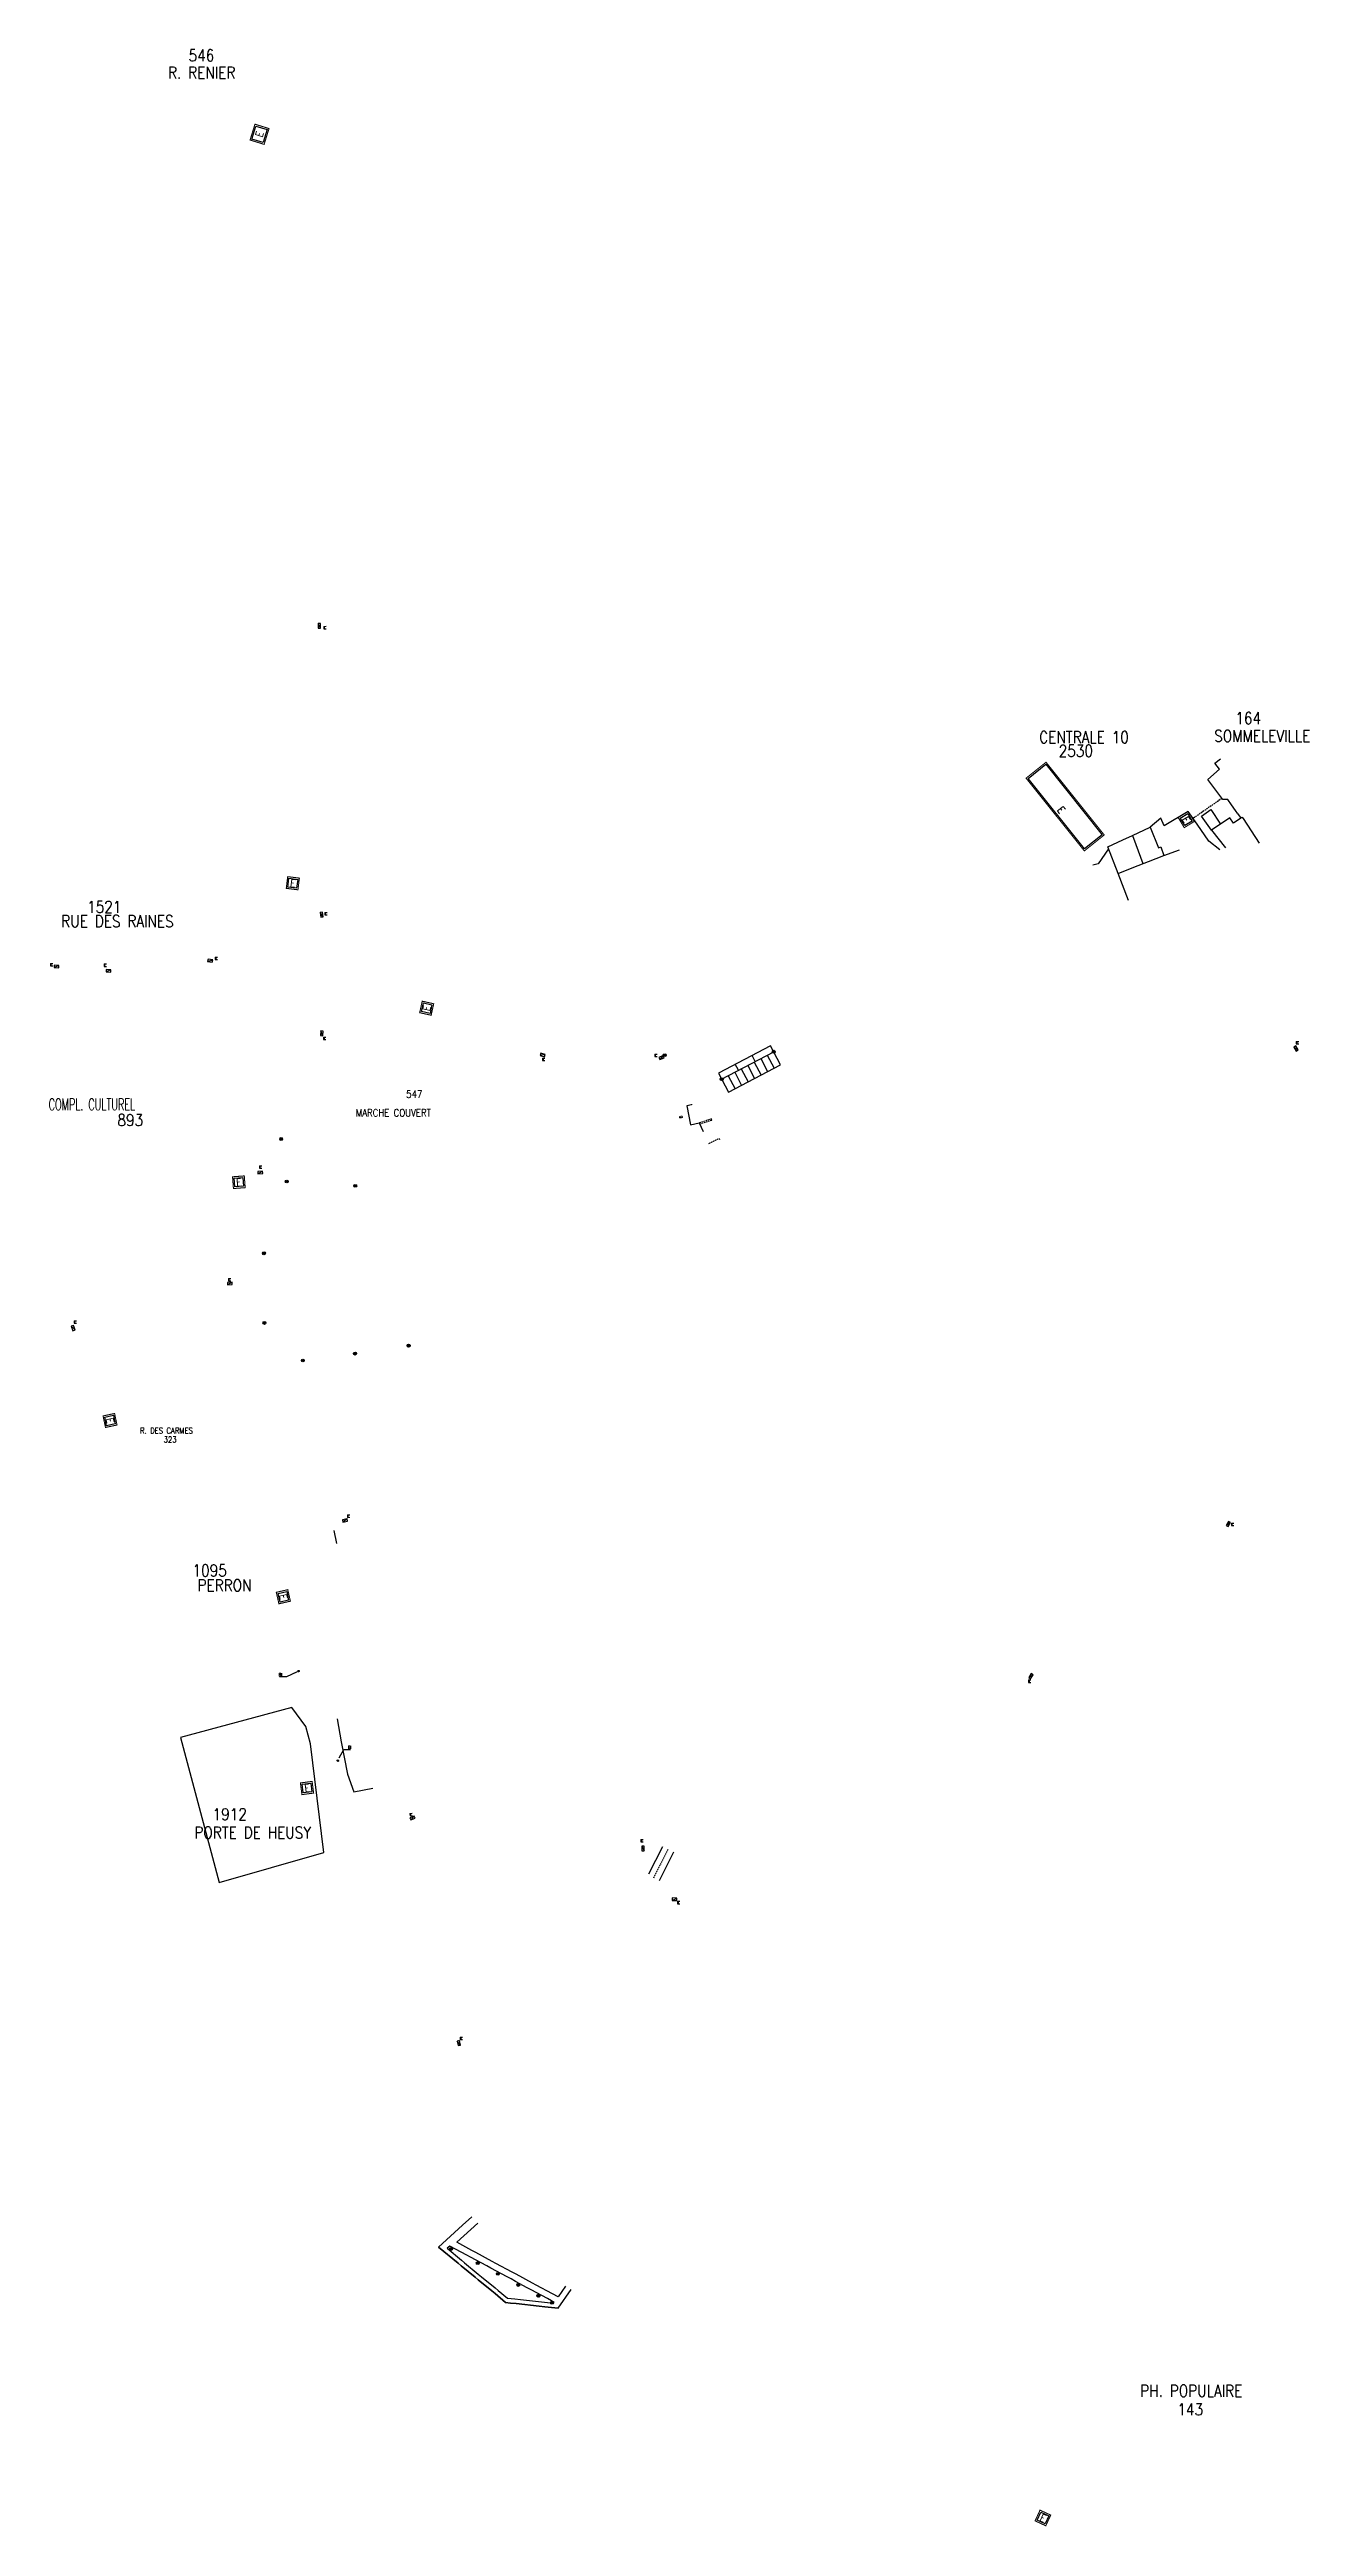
# Model space of a CAD drawing. Header units: millimetres. Extents: x 256003 to 256934, y 143135 to 143976.
# Drawn here: x 256003 to 256431, y 143135 to 143976 of the extents above; entities that cross this region are included whole.
import ezdxf
from ezdxf.enums import TextEntityAlignment as Align

# ---------------------------------------------------------------- set-up
doc = ezdxf.new("R2010")
doc.units = ezdxf.units.MM
doc.linetypes.add('DASHED', pattern=[0.75, 0.5, -0.25])
doc.layers.get('0').update_dxf_attribs({"linetype": 'CONTINUOUS'})
for name, color, linetype in [('M_200', 7, 'CONTINUOUS'), ('W0001', 6, 'DASHED'), ('W0006', 2, 'CONTINUOUS'), ('W0008', 7, 'CONTINUOUS'), ('W0100', 7, 'CONTINUOUS'), ('W0104', 1, 'CONTINUOUS'), ('W0112', 1, 'DASHED'), ('W0430', 7, 'CONTINUOUS'), ('W0469', 7, 'CONTINUOUS'), ('W0856', 7, 'CONTINUOUS'), ('W0991', 7, 'CONTINUOUS'), ('W1102', 7, 'CONTINUOUS')]:
    doc.layers.add(name, color=color, linetype=linetype)
doc.styles.add('M_ROMANS', font='ROMANS.shx', dxfattribs={"width": 0.75})
doc.styles.get("Standard").update_dxf_attribs({"font": 'romans.shx', "width": 0.85})
doc.dimstyles.get("Standard").update_dxf_attribs({"dimtxt": 1.5, "dimasz": 1.2, "dimexe": 0.625, "dimexo": 0.625, "dimgap": 0.25, "dimtad": 1, "dimdec": 1, "dimzin": 0, "dimdsep": 46, "dimtxsty": 'Standard', "dimcen": -0.5, "dimadec": 0, "dimazin": 0, "dimtfac": 1, "dimtdec": 1, "dimtmove": 0, "dimatfit": 3, "dimfxl": 0, "dimtolj": 1, "dimtzin": 0, "dimarcsym": 0})

# ---------------------------------------------------------------- blocks, each defined once
blk = doc.blocks.new('M_200_59')
at = {"layer": 'M_200', "color": 0, "linetype": 'Continuous', "const_width": 0.35, "flags": 128}
blk.add_lwpolyline([(4, 4), (4, 0), (0, 0), (0, 4)], close=True, dxfattribs=at)
at = {"layer": 'M_200', "color": 0, "linetype": 'Continuous'}
blk.add_lwpolyline([(0.5, 3.5), (3.5, 3.5), (3.5, 0.5), (0.5, 0.5)], close=True, dxfattribs=at)
at = {"layer": 'M_200', "insert": (2, 2), "char_height": 2.5, "width": 4, "attachment_point": 5}
blk.add_mtext('E', dxfattribs=at)
at = {"layer": 'M_200', "color": 0, "linetype": 'Continuous', "width": 0.85}
for tag, p in [('NUM', (2, 17.06)), ('NOM', (2, 10.65))]:
    blk.add_attdef(tag, text='', height=4, dxfattribs=at).set_placement(p, align=Align.MIDDLE)
at = {"layer": 'M_200', "color": 0, "linetype": 'Continuous', "style": 'M_ROMANS', "width": 0.75, "flags": 3}
for tag, p in [('DEF_COUP', (1.87, -5.49)), ('DEF_TYPE', (1.87, -7.99)), ('DEF_LEG', (1.87, -2.99))]:
    blk.add_attdef(tag, text='', height=1.2, dxfattribs=at).set_placement(p, align=Align.MIDDLE)
blk = doc.blocks.new('*U4')
at = {"flags": 128}
for points in [[(0.8, 0.8), (-0.8, 0.8)], [(-0.8, 0.8), (-0.8, 0)], [(0.8, 0.8), (-0.8, 0)], [(-0.8, 0), (0.8, 0)], [(0.8, 0), (0.8, 0.8)], [(1.33, -0.47), (0.94, -1.17)], [(2.03, -0.86), (1.33, -0.47)], [(1.68, -0.66), (1.49, -1.01)], [(2.03, -0.86), (1.64, -1.56)]]:
    blk.add_lwpolyline(points, dxfattribs=at)
blk = doc.blocks.new('*U6')
at = {"flags": 128}
for points in [[(-1.57, 0.36), (-2.24, -0.08)], [(-1.9, 0.14), (-1.68, -0.19)], [(-1.57, 0.36), (-1.13, -0.31)], [(0.8, 0.8), (-0.8, 0.8)], [(-0.8, 0.8), (-0.8, 0)], [(0.8, 0.8), (-0.8, 0)], [(-0.8, 0), (0.8, 0)], [(0.8, 0), (0.8, 0.8)], [(-2.24, -0.08), (-1.8, -0.75)]]:
    blk.add_lwpolyline(points, dxfattribs=at)
blk = doc.blocks.new('*U7')
at = {"flags": 128}
for points in [[(-1.82, 1.35), (-1.63, 2.13)], [(-1.82, 1.35), (-1.05, 1.16)], [(-1.44, 1.25), (-1.34, 1.64)], [(-1.05, 1.16), (-0.85, 1.93)], [(0.8, 0.8), (-0.8, 0.8)], [(-0.8, 0.8), (-0.8, 0)], [(0.8, 0.8), (-0.8, 0)], [(-0.8, 0), (0.8, 0)], [(0.8, 0), (0.8, 0.8)]]:
    blk.add_lwpolyline(points, dxfattribs=at)
blk = doc.blocks.new('*U8')
at = {"flags": 128}
for points in [[(0.8, 0.8), (-0.8, 0.8)], [(-0.8, 0.8), (-0.8, 0)], [(0.8, 0.8), (-0.8, 0)], [(-0.8, 0), (0.8, 0)], [(0.8, 0), (0.8, 0.8)], [(1.11, 2.1), (0.96, 1.31)], [(0.96, 1.31), (1.75, 1.17)], [(1.03, 1.71), (1.43, 1.64)], [(1.11, 2.1), (1.89, 1.96)]]:
    blk.add_lwpolyline(points, dxfattribs=at)
blk = doc.blocks.new('*U9')
at = {"flags": 128}
for points in [[(0.8, 0.8), (-0.8, 0.8)], [(-0.8, 0.8), (-0.8, 0)], [(0.8, 0.8), (-0.8, 0)], [(-0.8, 0), (0.8, 0)], [(0.8, 0), (0.8, 0.8)], [(1.51, -0.46), (1.25, -1.22)], [(2.26, -0.72), (1.51, -0.46)], [(1.88, -0.59), (1.75, -0.97)], [(2.26, -0.72), (2, -1.48)]]:
    blk.add_lwpolyline(points, dxfattribs=at)
blk = doc.blocks.new('*U10')
at = {"flags": 128}
for points in [[(-1.63, 2.39), (-1.95, 1.66)], [(-1.95, 1.66), (-1.22, 1.34)], [(-1.79, 2.02), (-1.42, 1.86)], [(-1.63, 2.39), (-0.9, 2.07)], [(0.8, 0.8), (-0.8, 0.8)], [(-0.8, 0.8), (-0.8, 0)], [(0.8, 0.8), (-0.8, 0)], [(-0.8, 0), (0.8, 0)], [(0.8, 0), (0.8, 0.8)]]:
    blk.add_lwpolyline(points, dxfattribs=at)
blk = doc.blocks.new('*U11')
at = {"flags": 128}
for points in [[(0.8, 0.8), (-0.8, 0.8)], [(-0.8, 0.8), (-0.8, 0)], [(0.8, 0.8), (-0.8, 0)], [(-0.8, 0), (0.8, 0)], [(0.22, 1.86), (0.25, 2.66)], [(0.22, 1.86), (1.02, 1.83)], [(0.62, 1.85), (0.64, 2.25)], [(0.8, 0), (0.8, 0.8)], [(1.02, 1.83), (1.05, 2.63)]]:
    blk.add_lwpolyline(points, dxfattribs=at)
blk = doc.blocks.new('*U12')
at = {"flags": 128}
for points in [[(-2.14, 1.22), (-1.35, 1.29)], [(-2.14, 1.22), (-2.07, 0.42)], [(-2.11, 0.82), (-1.71, 0.86)], [(-2.07, 0.42), (-1.28, 0.49)], [(0.8, 0.8), (-0.8, 0.8)], [(-0.8, 0.8), (-0.8, 0)], [(0.8, 0.8), (-0.8, 0)], [(-0.8, 0), (0.8, 0)], [(0.8, 0), (0.8, 0.8)]]:
    blk.add_lwpolyline(points, dxfattribs=at)
blk = doc.blocks.new('*U13')
at = {"flags": 128}
for points in [[(-1.71, 2.56), (-0.92, 2.64)], [(-1.71, 2.56), (-1.64, 1.76)], [(-1.68, 2.16), (-1.28, 2.2)], [(-1.64, 1.76), (-0.84, 1.84)], [(0.8, 0.8), (-0.8, 0.8)], [(-0.8, 0.8), (-0.8, 0)], [(0.8, 0.8), (-0.8, 0)], [(-0.8, 0), (0.8, 0)], [(0.8, 0), (0.8, 0.8)]]:
    blk.add_lwpolyline(points, dxfattribs=at)
blk = doc.blocks.new('*U14')
at = {"flags": 128}
for points in [[(0.8, 0.8), (-0.8, 0.8)], [(-0.8, 0.8), (-0.8, 0)], [(0.8, 0.8), (-0.8, 0)], [(-0.8, 0), (0.8, 0)], [(0.8, 0), (0.8, 0.8)], [(-1.62, -0.36), (-2.4, -0.51)], [(-1.47, -1.14), (-2.25, -1.29)], [(-1.54, -0.75), (-1.93, -0.83)], [(-1.47, -1.14), (-1.62, -0.36)]]:
    blk.add_lwpolyline(points, dxfattribs=at)
blk = doc.blocks.new('*U15')
at = {"flags": 128}
for points in [[(0.8, 0.8), (-0.8, 0.8)], [(-0.8, 0.8), (-0.8, 0)], [(0.8, 0.8), (-0.8, 0)], [(-0.8, 0), (0.8, 0)], [(0.8, 0), (0.8, 0.8)], [(0.25, -0.64), (1.03, -0.46)], [(0.25, -0.64), (0.43, -1.42)], [(0.34, -1.03), (0.73, -0.94)], [(0.43, -1.42), (1.21, -1.24)]]:
    blk.add_lwpolyline(points, dxfattribs=at)
blk = doc.blocks.new('*U16')
at = {"flags": 128}
for points in [[(0.8, 0.8), (-0.8, 0.8)], [(-0.8, 0.8), (-0.8, 0)], [(0.8, 0.8), (-0.8, 0)], [(-0.8, 0), (0.8, 0)], [(0.8, 0), (0.8, 0.8)], [(1.25, 1.08), (1.16, 1.87)], [(1.25, 1.08), (2.04, 1.17)], [(1.64, 1.12), (1.6, 1.52)], [(2.04, 1.17), (1.95, 1.96)]]:
    blk.add_lwpolyline(points, dxfattribs=at)
blk = doc.blocks.new('*U17')
at = {"flags": 128}
for points in [[(0.8, 0.8), (-0.8, 0.8)], [(-0.8, 0.8), (-0.8, 0)], [(0.8, 0.8), (-0.8, 0)], [(-0.8, 0), (0.8, 0)], [(-0.62, 1.55), (-0.52, 2.34)], [(-0.62, 1.55), (0.18, 1.46)], [(-0.22, 1.5), (-0.17, 1.9)], [(0.18, 1.46), (0.27, 2.25)], [(0.8, 0), (0.8, 0.8)]]:
    blk.add_lwpolyline(points, dxfattribs=at)
blk = doc.blocks.new('*U18')
at = {"flags": 128}
for points in [[(0.8, 0.8), (-0.8, 0.8)], [(-0.8, 0.8), (-0.8, 0)], [(0.8, 0.8), (-0.8, 0)], [(-0.8, 0), (0.8, 0)], [(0.8, 0), (0.8, 0.8)], [(2.2, 1.08), (2.2, 0.28)], [(3, 1.08), (2.2, 1.08)], [(2.6, 1.08), (2.6, 0.68)], [(3, 1.08), (3, 0.28)]]:
    blk.add_lwpolyline(points, dxfattribs=at)
blk = doc.blocks.new('*U19')
at = {"layer": 'M_200', "color": 0, "linetype": 'Continuous', "const_width": 0.35, "flags": 128}
blk.add_lwpolyline([(31.63, 8.67), (31.63, 0), (0, 0), (0, 8.67)], close=True, dxfattribs=at)
at = {"layer": 'M_200', "color": 0, "linetype": 'Continuous'}
blk.add_lwpolyline([(0.5, 8.17), (31.13, 8.17), (31.13, 0.5), (0.5, 0.5)], close=True, dxfattribs=at)
at = {"layer": 'M_200', "insert": (15.84, 2.6), "char_height": 2.5, "width": 31.6281, "attachment_point": 5}
blk.add_mtext('E', dxfattribs=at)
at = {"layer": 'M_200', "color": 0, "linetype": 'Continuous', "width": 0.85}
for tag, p in [('NUM', (2, 17.06)), ('NOM', (2, 10.65))]:
    blk.add_attdef(tag, text='', height=4, dxfattribs=at).set_placement(p, align=Align.MIDDLE)
at = {"layer": 'M_200', "color": 0, "linetype": 'Continuous', "style": 'M_ROMANS', "width": 0.75, "flags": 3}
for tag, p in [('DEF_COUP', (1.87, -5.49)), ('DEF_TYPE', (1.87, -7.99)), ('DEF_LEG', (1.87, -2.99))]:
    blk.add_attdef(tag, text='', height=1.2, dxfattribs=at).set_placement(p, align=Align.MIDDLE)
blk = doc.blocks.new('T469')
at = {"color": 0, "linetype": 'Continuous', "flags": 128}
for points in [[(-0.35, 0.35), (0.35, -0.35)], [(-0.35, -0.35), (0.35, 0.35)]]:
    blk.add_lwpolyline(points, dxfattribs=at)
at = {"color": 0, "linetype": 'Continuous'}
blk.add_circle((0, 0), 0.5, dxfattribs=at)
blk = doc.blocks.new('*U23')
at = {"flags": 128}
for points in [[(0.8, 0.8), (-0.8, 0.8)], [(-0.8, 0.8), (-0.8, 0)], [(0.8, 0.8), (-0.8, 0)], [(-0.8, 0), (0.8, 0)], [(-0.36, 2.13), (-0.43, 1.34)], [(-0.43, 1.34), (0.36, 1.27)], [(-0.4, 1.74), (0, 1.7)], [(-0.36, 2.13), (0.43, 2.06)], [(0.8, 0), (0.8, 0.8)]]:
    blk.add_lwpolyline(points, dxfattribs=at)
blk = doc.blocks.new('*U24')
at = {"flags": 128}
for points in [[(0.8, 0.8), (-0.8, 0.8)], [(-0.8, 0.8), (-0.8, 0)], [(0.8, 0.8), (-0.8, 0)], [(-0.8, 0), (0.8, 0)], [(0.8, 0), (0.8, 0.8)], [(0.09, -1.92), (-0.7, -1.85)], [(0.16, -1.12), (-0.64, -1.05)], [(0.13, -1.52), (-0.27, -1.49)], [(0.09, -1.92), (0.16, -1.12)]]:
    blk.add_lwpolyline(points, dxfattribs=at)
blk = doc.blocks.new('*U30')
at = {"flags": 128}
for points in [[(0.8, 0.8), (-0.8, 0.8)], [(-0.8, 0.8), (-0.8, 0)], [(0.8, 0.8), (-0.8, 0)], [(-0.8, 0), (0.8, 0)], [(-0.27, 2.2), (-0.5, 1.43)], [(-0.5, 1.43), (0.27, 1.2)], [(-0.38, 1.82), (0, 1.7)], [(-0.27, 2.2), (0.5, 1.97)], [(0.8, 0), (0.8, 0.8)]]:
    blk.add_lwpolyline(points, dxfattribs=at)
blk = doc.blocks.new('T856')
for p, q in [((-0.125, 0), (0.125, 0)), ((0, 0.125), (0, -0.125))]:
    blk.add_line(p, q)
blk.add_ellipse((0, 0), major_axis=(-0.177, 0.177), ratio=1, start_param=3.9269908, end_param=10.2101761)
blk = doc.blocks.new('*U33')
at = {"flags": 128}
for points in [[(0.8, 0.8), (-0.8, 0.8)], [(-0.8, 0.8), (-0.8, 0)], [(0.8, 0.8), (-0.8, 0)], [(-0.8, 0), (0.8, 0)], [(0.8, 0), (0.8, 0.8)], [(0.75, -0.36), (0.06, -0.76)], [(0.06, -0.76), (0.46, -1.46)], [(0.41, -0.56), (0.6, -0.91)], [(0.75, -0.36), (1.15, -1.06)]]:
    blk.add_lwpolyline(points, dxfattribs=at)
blk = doc.blocks.new('*U35')
at = {"layer": 'M_200', "color": 0, "linetype": 'Continuous', "const_width": 0.35, "flags": 128}
blk.add_lwpolyline([(5.62, 5), (5.62, 0), (0, 0), (0, 5)], close=True, dxfattribs=at)
at = {"layer": 'M_200', "color": 0, "linetype": 'Continuous'}
blk.add_lwpolyline([(0.5, 4.5), (5.12, 4.5), (5.12, 0.5), (0.5, 0.5)], close=True, dxfattribs=at)
at = {"layer": 'M_200', "insert": (2.81, 2.5), "char_height": 2.5, "width": 5.6169, "attachment_point": 5}
blk.add_mtext('E', dxfattribs=at)
at = {"layer": 'M_200', "color": 0, "linetype": 'Continuous', "width": 0.85}
for tag, p in [('NUM', (2, 17.06)), ('NOM', (2, 10.65))]:
    blk.add_attdef(tag, text='', height=4, dxfattribs=at).set_placement(p, align=Align.MIDDLE)
at = {"layer": 'M_200', "color": 0, "linetype": 'Continuous', "style": 'M_ROMANS', "width": 0.75, "flags": 3}
for tag, p in [('DEF_COUP', (1.87, -5.49)), ('DEF_TYPE', (1.87, -7.99)), ('DEF_LEG', (1.87, -2.99))]:
    blk.add_attdef(tag, text='', height=1.2, dxfattribs=at).set_placement(p, align=Align.MIDDLE)
blk = doc.blocks.new('*U38')
at = {"flags": 128}
for points in [[(-1.14, 1.84), (-1.93, 1.8)], [(-1.1, 1.04), (-1.89, 1)], [(-1.12, 1.44), (-1.52, 1.42)], [(-1.1, 1.04), (-1.14, 1.84)], [(0.8, 0.8), (-0.8, 0.8)], [(-0.8, 0.8), (-0.8, 0)], [(0.8, 0.8), (-0.8, 0)], [(-0.8, 0), (0.8, 0)], [(0.8, 0), (0.8, 0.8)]]:
    blk.add_lwpolyline(points, dxfattribs=at)

msp = doc.modelspace()

# ---------------------------------------------------------------- linework, layer by layer
at = {"layer": 'W0001', "color": 252, "linetype": 'DASHED', "flags": 128}
msp.add_lwpolyline([(256212.72, 143364.46), (256207.81, 143354.79)], dxfattribs=at)
msp.add_lwpolyline([(256212.72, 143364.46), (256207.81, 143354.79)], dxfattribs=at)
at = {"layer": 'W0006', "color": 252, "elevation": 166.69, "flags": 128}
for points in [[(256229.87, 143628.17), (256233.27, 143621.71), (256250.97, 143631.02), (256247.58, 143637.48), (256229.87, 143628.17)], [(256242.38, 143632.15), (256241.31, 143634.18)], [(256236.66, 143629.14), (256235.59, 143631.18)]]:
    msp.add_lwpolyline(points, dxfattribs=at)
at = {"layer": 'W0006', "color": 252, "flags": 128}
for points in [[(256230.95, 143626.13), (256248.65, 143635.45)], [(256244.22, 143633.12), (256246.55, 143628.69)], [(256246.43, 143634.28), (256248.76, 143629.86)], [(256233.16, 143627.3), (256235.49, 143622.87)], [(256235.37, 143628.46), (256237.7, 143624.04)], [(256237.58, 143629.63), (256239.91, 143625.2)], [(256239.8, 143630.79), (256242.12, 143626.37)], [(256242.01, 143631.95), (256244.34, 143627.53)]]:
    msp.add_lwpolyline(points, dxfattribs=at)
at = {"layer": 'W0008', "color": 252, "flags": 128}
for points in [[(256210.82, 143365.38), (256206.08, 143356.05)], [(256210.82, 143365.38), (256206.08, 143356.05)], [(256214.61, 143363.55), (256209.7, 143353.87)], [(256214.61, 143363.55), (256209.7, 143353.87)], [(256134.83, 143229.41), (256142.94, 143236.84), (256146.06, 143239.69)], [(256177.94, 143216.2), (256175.39, 143212.55), (256173.51, 143213.58), (256168, 143216.53), (256166.7, 143217.23), (256161.13, 143220.21), (256159.82, 143220.91), (256154.3, 143223.87), (256152.97, 143224.58), (256147.43, 143227.55), (256146.09, 143228.27), (256141.02, 143231.07), (256148.09, 143237.59)], [(256177.94, 143216.2), (256175.39, 143212.55), (256173.51, 143213.58), (256168, 143216.53), (256166.7, 143217.23), (256161.13, 143220.21), (256159.82, 143220.91), (256154.3, 143223.87), (256152.97, 143224.58), (256147.43, 143227.55), (256146.09, 143228.27), (256141.02, 143231.07), (256148.09, 143237.59)], [(256175.41, 143208.64), (256170.9, 143209.17), (256169.01, 143209.4), (256161.18, 143210.23), (256159.29, 143210.44), (256157.59, 143210.62), (256153.98, 143213.62), (256152.9, 143214.52), (256148.3, 143218.35), (256147.19, 143219.26), (256142.51, 143223.06), (256141.41, 143223.97), (256134.83, 143229.41), (256141.41, 143223.97), (256142.51, 143223.06), (256147.19, 143219.26), (256148.3, 143218.35), (256152.9, 143214.52), (256153.98, 143213.62), (256157.59, 143210.62), (256159.29, 143210.44), (256161.18, 143210.23), (256169.01, 143209.4), (256170.9, 143209.17), (256175.41, 143208.64), (256179.84, 143214.97)], [(256174.09, 143210.7), (256173.11, 143211.22), (256171.77, 143211.94), (256166.25, 143214.88), (256164.91, 143215.6), (256160.96, 143217.76), (256159.43, 143218.6), (256158.05, 143219.35), (256152.55, 143222.3), (256151.24, 143223.01), (256145.68, 143226), (256144.36, 143226.71), (256138.6, 143229.8), (256137.71, 143229.02), (256142.55, 143224.99), (256143.63, 143224.08), (256148.24, 143220.25), (256149.34, 143219.33), (256153.98, 143215.55), (256155.07, 143214.66), (256158.19, 143212.08), (256160.76, 143211.8), (256162.63, 143211.6), (256173.85, 143210.37), (256173.89, 143210.37), (256174.09, 143210.7)], [(256174.09, 143210.7), (256173.11, 143211.22), (256171.77, 143211.94), (256166.25, 143214.88), (256164.91, 143215.6), (256160.96, 143217.76), (256159.43, 143218.6), (256158.05, 143219.35), (256152.55, 143222.3), (256151.24, 143223.01), (256145.68, 143226), (256144.36, 143226.71), (256138.6, 143229.8), (256137.71, 143229.02), (256142.55, 143224.99), (256143.63, 143224.08), (256148.24, 143220.25), (256149.34, 143219.33), (256153.98, 143215.55), (256155.07, 143214.66), (256158.19, 143212.08), (256160.76, 143211.8), (256162.63, 143211.6), (256173.85, 143210.37), (256173.89, 143210.37), (256174.09, 143210.7)], [(256175.41, 143208.64), (256179.84, 143214.97)]]:
    msp.add_lwpolyline(points, dxfattribs=at)
at = {"layer": 'W0100', "color": 252}
for points in [[(256413.64, 143706.33), (256408.13, 143714.67), (256407.67, 143715.07), (256407.22, 143714.76), (256404.81, 143713.1), (256403.51, 143714.96), (256397.33, 143710.73), (256402.11, 143704.69)], [(256413.64, 143706.33), (256408.13, 143714.67), (256407.67, 143715.07), (256407.22, 143714.76), (256404.81, 143713.1), (256403.51, 143714.96), (256397.33, 143710.73), (256402.11, 143704.69)], [(256406.24, 143716.27), (256407.22, 143714.76)], [(256406.24, 143716.27), (256407.22, 143714.76)], [(256362.32, 143704.36), (256358.8, 143699.31), (256357.05, 143698.79)], [(256362.32, 143704.36), (256358.8, 143699.31), (256357.05, 143698.79)], [(256369.16, 143686.8), (256365.56, 143696.02), (256370.93, 143698.14), (256375.95, 143700.08), (256381.16, 143702.06), (256386.41, 143704.06)], [(256369.16, 143686.8), (256365.56, 143696.02), (256370.93, 143698.14), (256375.95, 143700.08), (256381.16, 143702.06), (256386.41, 143704.06)], [(256400.16, 143704), (256396.39, 143706.98)], [(256400.16, 143704), (256396.39, 143706.98)]]:
    msp.add_lwpolyline(points, dxfattribs=at)
at = {"layer": 'W0100', "color": 253}
msp.add_lwpolyline([(256220.69, 143617.64), (256220.74, 143617.39), (256219.13, 143617.05), (256220.34, 143610.68), (256223.36, 143611.29), (256224.71, 143608.39)], dxfattribs=at)
at = {"layer": 'W0100', "color": 252, "flags": 128}
msp.add_lwpolyline([(256047.13, 143402.53), (256060.34, 143353.32), (256095.87, 143363.43), (256091.36, 143400.36), (256089.75, 143406.22), (256085, 143412.74)], close=True, dxfattribs=at)
msp.add_lwpolyline([(256100.37, 143408.88), (256101.77, 143401.02), (256103.89, 143390.02), (256106.08, 143384.08), (256112.47, 143385.35), (256112.47, 143385.35)], dxfattribs=at)
at = {"layer": 'W0104', "color": 252}
for points in [[(256406.24, 143716.27), (256405.42, 143717.39), (256404.11, 143719.29), (256402.85, 143721.12), (256401.17, 143721.13), (256396.07, 143727.88), (256400.04, 143731.38), (256398.48, 143733.45), (256400.4, 143734.95)], [(256406.24, 143716.27), (256405.42, 143717.39), (256404.11, 143719.29), (256402.85, 143721.12), (256401.17, 143721.13), (256396.07, 143727.88), (256400.04, 143731.38), (256398.48, 143733.45), (256400.4, 143734.95)], [(256396.39, 143706.98), (256392.45, 143712.8), (256389.41, 143717.07), (256381.28, 143712.18), (256380.14, 143714.81), (256376.48, 143711.73), (256379.31, 143704.71), (256380.14, 143705.04), (256381.16, 143702.06)], [(256396.39, 143706.98), (256392.45, 143712.8), (256389.41, 143717.07), (256381.28, 143712.18), (256380.14, 143714.81), (256376.48, 143711.73), (256379.31, 143704.71), (256380.14, 143705.04), (256381.16, 143702.06)], [(256397.34, 143710.72), (256393.88, 143715.49), (256397.08, 143717.77), (256400.33, 143712.78)], [(256397.34, 143710.72), (256393.88, 143715.49), (256397.08, 143717.77), (256400.33, 143712.78)], [(256365.56, 143696.02), (256362.06, 143705.03), (256367.22, 143707.42), (256370.46, 143708.95), (256371.65, 143705.81), (256374.02, 143699.34)], [(256365.56, 143696.02), (256362.06, 143705.03), (256367.22, 143707.42), (256370.46, 143708.95), (256371.65, 143705.81), (256374.02, 143699.34)], [(256370.46, 143708.95), (256370.46, 143708.95), (256376.48, 143711.73)]]:
    msp.add_lwpolyline(points, dxfattribs=at)
at = {"layer": 'W0112', "color": 252}
msp.add_lwpolyline([(256400.87, 143721.54), (256391.09, 143714.71)], dxfattribs=at)
msp.add_lwpolyline([(256400.87, 143721.54), (256391.09, 143714.71)], dxfattribs=at)
at = {"layer": 'W0112', "color": 253}
for points in [[(256227.64, 143612.26), (256227.48, 143612.62), (256223.36, 143611.29), (256223.36, 143611.29), (256223.36, 143611.29), (256223.36, 143611.29)], [(256230.06, 143606), (256230.27, 143605.62), (256230.27, 143605.62)]]:
    msp.add_lwpolyline(points, dxfattribs=at)
at = {"layer": 'W0112', "color": 253, "flags": 128}
for points in [[(256223.53, 143610.93), (256227.64, 143612.26)], [(256226.63, 143604.25), (256230.06, 143606)]]:
    msp.add_lwpolyline(points, dxfattribs=at)
at = {"layer": 'W1102', "color": 252, "flags": 128}
msp.add_lwpolyline([(256100.29, 143468.45), (256099.3, 143472.85)], dxfattribs=at)
msp.add_lwpolyline([(256100.29, 143468.45), (256099.3, 143472.85)], dxfattribs=at)

# ---------------------------------------------------------------- block references
at = {"layer": 'M_200'}
ref = msp.add_blockref('*U35', (256075.56, 143943.66), dxfattribs=dict(at, rotation=72.7062528525153))
ref.add_attrib('NUM', '546', dxfattribs={"color": 0, "linetype": 'Continuous', "height": 4, "width": 0.85}).set_placement((256054.26, 143973.87), align=Align.MIDDLE)
ref.add_attrib('NOM', 'R. RENIER', dxfattribs={"color": 0, "linetype": 'Continuous', "height": 4, "width": 0.85}).set_placement((256054.36, 143968.03), align=Align.MIDDLE)
ref = msp.add_blockref('M_200_59', (256385.98, 143715.01), dxfattribs=dict(at, rotation=301.0662866921739))
ref.add_attrib('NUM', '164', dxfattribs={"color": 0, "linetype": 'Continuous', "height": 4, "width": 0.85}).set_placement((256409.76, 143748.76), align=Align.MIDDLE)
ref.add_attrib('NOM', 'SOMMELEVILLE', dxfattribs={"color": 0, "linetype": 'Continuous', "height": 4, "width": 0.85}).set_placement((256414.55, 143742.72), align=Align.MIDDLE)
ref = msp.add_blockref('*U19', (256334.35, 143728.37), dxfattribs=dict(at, rotation=308.6595536307976))
ref.add_attrib('NUM', '2530', dxfattribs={"color": 0, "linetype": 'Continuous', "height": 4, "width": 0.85}).set_placement((256351.24, 143737.65), align=Align.MIDDLE)
ref.add_attrib('NOM', 'CENTRALE 10', dxfattribs={"color": 0, "linetype": 'Continuous', "height": 4, "width": 0.85}).set_placement((256354.02, 143742.29), align=Align.MIDDLE)
ref = msp.add_blockref('M_200_59', (256083.08, 143690.95), dxfattribs=dict(at, rotation=353.0064542207749))
ref.add_attrib('NUM', '1521', dxfattribs={"color": 0, "linetype": 'Continuous', "height": 4, "width": 0.85}).set_placement((256021.27, 143684.64), align=Align.MIDDLE)
ref.add_attrib('NOM', 'RUE DES RAINES', dxfattribs={"color": 0, "linetype": 'Continuous', "height": 4, "width": 0.85}).set_placement((256025.76, 143679.79), align=Align.MIDDLE)
ref = msp.add_blockref('M_200_59', (256083.08, 143690.95), dxfattribs=dict(at, rotation=353.0064542207749))
ref.add_attrib('NUM', '1521', dxfattribs={"color": 0, "linetype": 'Continuous', "height": 4, "width": 0.85}).set_placement((256021.27, 143684.64), align=Align.MIDDLE)
ref.add_attrib('NOM', 'RUE DES RAINES', dxfattribs={"color": 0, "linetype": 'Continuous', "height": 4, "width": 0.85}).set_placement((256025.76, 143679.79), align=Align.MIDDLE)
ref = msp.add_blockref('M_200_59', (256132.29, 143647.85), dxfattribs=dict(at, rotation=77.39442606562824))
ref.add_attrib('NUM', '547', dxfattribs={"color": 0, "linetype": 'Continuous', "height": 2.5, "width": 0.85}).set_placement((256126.54, 143621.07), align=Align.MIDDLE)
ref.add_attrib('NOM', 'MARCHE COUVERT', dxfattribs={"color": 0, "linetype": 'Continuous', "height": 2.5, "width": 0.85}).set_placement((256119.46, 143614.73), align=Align.MIDDLE)
ref = msp.add_blockref('M_200_59', (256132.29, 143647.85), dxfattribs=dict(at, rotation=77.39442606562824))
ref.add_attrib('NUM', '547', dxfattribs={"color": 0, "linetype": 'Continuous', "height": 2.5, "width": 0.85}).set_placement((256126.54, 143621.07), align=Align.MIDDLE)
ref.add_attrib('NOM', 'MARCHE COUVERT', dxfattribs={"color": 0, "linetype": 'Continuous', "height": 2.5, "width": 0.85}).set_placement((256119.46, 143614.73), align=Align.MIDDLE)
ref = msp.add_blockref('M_200_59', (256065.14, 143588.99), dxfattribs=dict(at, rotation=4.303852182667027))
ref.add_attrib('NUM', '893', dxfattribs={"color": 0, "linetype": 'Continuous', "height": 4, "width": 0.85}).set_placement((256030.1, 143612.25), align=Align.MIDDLE)
ref.add_attrib('NOM', 'COMPL. CULTUREL', dxfattribs={"color": 0, "linetype": 'Continuous', "height": 4, "width": 0.6}).set_placement((256017.09, 143617.56), align=Align.MIDDLE)
ref = msp.add_blockref('M_200_59', (256020.86, 143511.75), dxfattribs=dict(at, rotation=281.993314956363))
ref.add_attrib('NUM', '323', dxfattribs={"color": 0, "linetype": 'Continuous', "height": 2, "width": 0.85}).set_placement((256043.63, 143503.73), align=Align.MIDDLE)
ref.add_attrib('NOM', 'R. DES CARMES', dxfattribs={"color": 0, "linetype": 'Continuous', "height": 2, "width": 0.85}).set_placement((256042.4, 143506.76), align=Align.MIDDLE)
ref = msp.add_blockref('M_200_59', (256020.86, 143511.75), dxfattribs=dict(at, rotation=281.993314956363))
ref.add_attrib('NUM', '323', dxfattribs={"color": 0, "linetype": 'Continuous', "height": 2, "width": 0.85}).set_placement((256043.63, 143503.73), align=Align.MIDDLE)
ref.add_attrib('NOM', 'R. DES CARMES', dxfattribs={"color": 0, "linetype": 'Continuous', "height": 2, "width": 0.85}).set_placement((256042.4, 143506.76), align=Align.MIDDLE)
ref = msp.add_blockref('M_200_59', (256079.7, 143451.84), dxfattribs=dict(at, rotation=282.7950781812362))
ref.add_attrib('NUM', '1095', dxfattribs={"color": 0, "linetype": 'Continuous', "height": 4, "width": 0.85}).set_placement((256057.06, 143459.24), align=Align.MIDDLE)
ref.add_attrib('NOM', 'PERRON', dxfattribs={"color": 0, "linetype": 'Continuous', "height": 4, "width": 0.85}).set_placement((256062.11, 143454.21), align=Align.MIDDLE)
ref = msp.add_blockref('M_200_59', (256079.7, 143451.84), dxfattribs=dict(at, rotation=282.7950781812362))
ref.add_attrib('NUM', '1095', dxfattribs={"color": 0, "linetype": 'Continuous', "height": 4, "width": 0.85}).set_placement((256057.06, 143459.24), align=Align.MIDDLE)
ref.add_attrib('NOM', 'PERRON', dxfattribs={"color": 0, "linetype": 'Continuous', "height": 4, "width": 0.85}).set_placement((256062.11, 143454.21), align=Align.MIDDLE)
ref = msp.add_blockref('M_200_59', (256088.41, 143383.12), dxfattribs=dict(at, rotation=7.517286657707897))
ref.add_attrib('NUM', '1912', dxfattribs={"color": 0, "linetype": 'Continuous', "height": 4, "width": 0.85}).set_placement((256063.89, 143376.46), align=Align.MIDDLE)
ref.add_attrib('NOM', 'PORTE DE HEUSY', dxfattribs={"color": 0, "linetype": 'Continuous', "height": 4, "width": 0.85}).set_placement((256071.67, 143370.22), align=Align.MIDDLE)
ref = msp.add_blockref('M_200_59', (256337.4, 143136.45), dxfattribs=dict(at, rotation=335.0985813955048))
ref.add_attrib('NUM', '143', dxfattribs={"color": 0, "linetype": 'Continuous', "height": 4, "width": 0.85}).set_placement((256390.08, 143174.29), align=Align.MIDDLE)
ref.add_attrib('NOM', 'PH. POPULAIRE', dxfattribs={"color": 0, "linetype": 'Continuous', "height": 4, "width": 0.85}).set_placement((256390.43, 143180.6), align=Align.MIDDLE)
ref = msp.add_blockref('M_200_59', (256337.4, 143136.45), dxfattribs=dict(at, rotation=335.0985813955048))
ref.add_attrib('NUM', '143', dxfattribs={"color": 0, "linetype": 'Continuous', "height": 4, "width": 0.85}).set_placement((256390.08, 143174.29), align=Align.MIDDLE)
ref.add_attrib('NOM', 'PH. POPULAIRE', dxfattribs={"color": 0, "linetype": 'Continuous', "height": 4, "width": 0.85}).set_placement((256390.43, 143180.6), align=Align.MIDDLE)
at = {"layer": 'W0430'}
for name, p, rotation in [('*U11', (256093.92, 143780.08), 272.7014414904407), ('*U17', (256094.69, 143681.96), 276.5433725512864), ('*U14', (256057.31, 143666.77), 169.0769867995093), ('*U12', (256005.01, 143664.04), 354.939003298097), ('*U13', (256022.68, 143662.55), 354.5401685272199), ('*U16', (256094.79, 143641.74), 264.3375983201407), ('*U15', (256170.07, 143633.97), 344.560250037302), ('*U10', (256210.66, 143633.12), 23.66354115319703), ('*U4', (256426.36, 143636.75), 119.2456674641447), ('*U4', (256426.36, 143636.75), 119.2456674641447), ('*U24', (256074.21, 143594.81), 184.8526995103613), ('*U23', (256063.96, 143556.32), 5.092240193852609), ('*U9', (256011.08, 143541.7), 108.9008360010221), ('*U8', (256103.12, 143475.84), 10.42386964042729), ('*U33', (256403.41, 143474.84), 60.18973934718718), ('*U6', (256336.33, 143423.17), 56.54718624958741), ('*U6', (256336.33, 143423.17), 56.54718624958741), ('*U30', (256126.1, 143374.79), 20.25733526505293), ('*U18', (256204.61, 143364.85), 89.80311238828804), ('*U38', (256214.93, 143347.97), 177.0883620472902), ('*U7', (256141.3, 143298.63), 284.0138989739532), ('*U7', (256141.3, 143298.63), 284.0138989739532)]:
    msp.add_blockref(name, p, dxfattribs=dict(at, rotation=rotation))
at = {"layer": 'W0469', "rotation": 27.75014250346529}
for p in [(256211.62, 143634.29), (256248.65, 143635.45), (256230.95, 143626.13)]:
    msp.add_blockref('T469', p, dxfattribs=at)
at = {"layer": 'W0469'}
for p in [(256081.36, 143605.81), (256083.25, 143591.37), (256106.5, 143589.9), (256075.48, 143566.99), (256075.67, 143543.33), (256106.43, 143532.94), (256124.65, 143535.62), (256088.72, 143530.58), (256139.04, 143228.84), (256148.12, 143224), (256154.93, 143220.34), (256161.86, 143216.58), (256168.7, 143212.9), (256173.36, 143210.51)]:
    msp.add_blockref('T469', p, dxfattribs=at)
at = {"layer": 'W0856'}
for p, rotation in [((256087.26, 143425.04), 7.865645776487611), ((256100.59, 143394.64), 143.9500797211147)]:
    msp.add_blockref('T856', p, dxfattribs=dict(at, rotation=rotation))

# ---------------------------------------------------------------- texts
at = {"layer": 'W0856', "char_height": 1}
for insert, attachment_point in [((256081.68, 143423.91), 6), ((256104.1, 143399.21), 4)]:
    msp.add_mtext('BI', dxfattribs=dict(at, insert=insert, attachment_point=attachment_point))
at = {"layer": 'W0991', "color": 253}
msp.add_text('9', height=1, rotation=281.26578, dxfattribs=at).set_placement((256217.15, 143613.26), align=Align.MIDDLE)

# ---------------------------------------------------------------- leaders
at = {"layer": 'W0856', "annotation_type": 0, "has_hookline": 1, "text_width": 0.85}
for points, hookline_direction in [([(256086.78, 143424.81), (256083.13, 143423.16), (256081.93, 143423.16)], 1), ([(256101.08, 143395.66), (256102.65, 143398.46), (256103.85, 143398.46)], 0)]:
    msp.add_leader(points, dimstyle='Standard', dxfattribs=dict(at, hookline_direction=hookline_direction))

doc.saveas('drawing.dxf')
